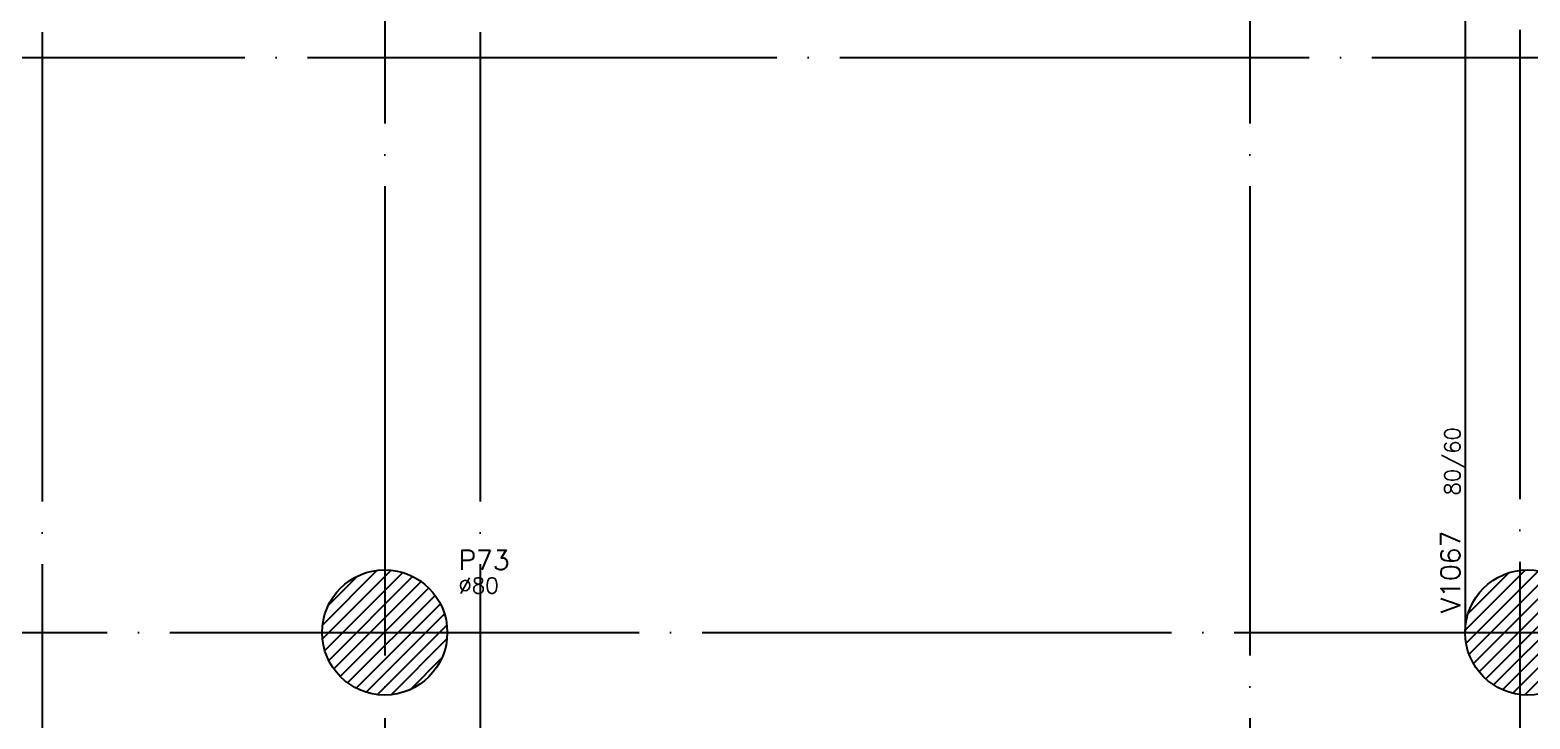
# Model space of a CAD drawing. Extents: x -4723 to 4922, y -2048 to 2452.
# Drawn here: x 1278 to 2236, y -540 to -99 of the extents above; entities that cross this region are included whole.
import ezdxf
from ezdxf.enums import TextEntityAlignment as Align

# ---------------------------------------------------------------- set-up
doc = ezdxf.new("R2010")
doc.units = 0
doc.header["$LTSCALE"] = 50
doc.header["$MEASUREMENT"] = 0
doc.linetypes.add('EIXO', pattern=[6.8, 6, -0.4, 0, -0.4])
for name, color, linetype in [('242', 3, 'CONTINUOUS'), ('F-EIXO', 12, 'EIXO'), ('F-PILARES-DIM', 172, 'CONTINUOUS'), ('F-PILARES-HACH', 174, 'CONTINUOUS'), ('F-PILARES-NOME', 170, 'CONTINUOUS'), ('F-PILARES-S', 170, 'CONTINUOUS'), ('F-TEXTO', 6, 'CONTINUOUS'), ('F-VIGAS', 3, 'CONTINUOUS'), ('F-VIGAS-DIM', 2, 'CONTINUOUS'), ('F-VIGAS-NOME', 4, 'CONTINUOUS')]:
    doc.layers.add(name, color=color, linetype=linetype)
doc.styles.add('MCP', font='simplex.shx')
doc.styles.add('ROMANS', font='simplex.shx')

# ---------------------------------------------------------------- blocks, each defined once
blk = doc.blocks.new('*U53')
at = {"layer": 'F-EIXO'}
blk.add_line((0, 0), (0, -2753.4852), dxfattribs=at)
at = {"layer": 'F-TEXTO', "style": 'ROMANS'}
blk.add_attdef('EIXO', text='', height=17.5, rotation=360, dxfattribs=at).set_placement((0, 28.2072), align=Align.MIDDLE_CENTER)
blk = doc.blocks.new('*U49')
at = {"layer": 'F-EIXO'}
blk.add_line((0, 0), (7285, 0), dxfattribs=at)
at = {"layer": 'F-TEXTO', "style": 'ROMANS'}
blk.add_attdef('EIXO', text='', height=17.5, dxfattribs=at).set_placement((-28.2072, 0), align=Align.MIDDLE_CENTER)
blk = doc.blocks.new('*U50')
at = {"layer": 'F-EIXO'}
blk.add_line((0, 0), (7197, 0), dxfattribs=at)
at = {"layer": 'F-TEXTO', "style": 'ROMANS'}
blk.add_attdef('EIXO', text='', height=17.5, dxfattribs=at).set_placement((-28.2072, 0), align=Align.MIDDLE_CENTER)
blk = doc.blocks.new('*U59')
at = {"layer": 'F-EIXO'}
blk.add_line((0, 0), (0, -2655), dxfattribs=at)
at = {"layer": 'F-TEXTO', "style": 'ROMANS'}
blk.add_attdef('EIXO', text='', height=17.5, rotation=360, dxfattribs=at).set_placement((0, 28.21), align=Align.MIDDLE_CENTER)
blk = doc.blocks.new('*U40')
at = {"layer": 'F-EIXO'}
blk.add_line((0, 0), (0, -2655), dxfattribs=at)
at = {"layer": 'F-TEXTO', "style": 'ROMANS'}
blk.add_attdef('EIXO', text='', height=17.5, rotation=360, dxfattribs=at).set_placement((0, 28.21), align=Align.MIDDLE_CENTER)
blk = doc.blocks.new('*U39')
at = {"layer": 'F-EIXO'}
blk.add_line((0, 0), (0, -2755), dxfattribs=at)
at = {"layer": 'F-TEXTO', "style": 'ROMANS'}
blk.add_attdef('EIXO', text='', height=17.5, rotation=360, dxfattribs=at).set_placement((0, 28.2072), align=Align.MIDDLE_CENTER)
blk = doc.blocks.new('*U45')
at = {"layer": 'F-EIXO'}
blk.add_line((0, 0), (0, -2753.4852), dxfattribs=at)
at = {"layer": 'F-TEXTO', "style": 'ROMANS'}
blk.add_attdef('EIXO', text='', height=17.5, rotation=360, dxfattribs=at).set_placement((0, 28.2072), align=Align.MIDDLE_CENTER)

msp = doc.modelspace()

# ---------------------------------------------------------------- hatches: boundary and pattern name
at = {"layer": 'F-PILARES-HACH', "linetype": 'Continuous'}
h = msp.add_hatch(dxfattribs=at)
h.set_pattern_fill('ANSI31', color=256, scale=50)
edge = h.paths.add_edge_path()
edge.add_arc((1504.5, -484.5), 40, 0, 360)
h = msp.add_hatch(dxfattribs=at)
h.set_pattern_fill('ANSI31', color=256, scale=50)
edge = h.paths.add_edge_path()
edge.add_arc((2235, -484.5), 40, 0, 360)

# ---------------------------------------------------------------- linework, layer by layer
at = {"layer": '242', "linetype": 'Continuous'}
for p, q in [((1504.5, -484.5), (1504.5, -484.5)), ((2235, -484.5), (2235, -484.5))]:
    msp.add_line(p, q, dxfattribs=at)
at = {"layer": 'F-PILARES-S', "linetype": 'Continuous'}
for centre in [(1504.5, -484.5), (2235, -484.5)]:
    msp.add_circle(centre, 40, dxfattribs=at)
at = {"layer": 'F-VIGAS'}
for points in [[(2195, -24), (2195, -106.5)], [(2195, -106.5), (2195, -255.5)], [(2195, -255.5), (2195, -484.5)]]:
    msp.add_lwpolyline(points, dxfattribs=at)

# ---------------------------------------------------------------- block references
at = {"layer": 'F-EIXO', "linetype": 'Continuous'}
for name, p in [('*U45', (1285.5, 1939.842)), ('*U53', (1565.5, 1939.842)), ('*U39', (2230, 1941.3568)), ('*U59', (1504.5, 1841.3568)), ('*U40', (2057.5, 1841.3568)), ('*U50', (-3646.3202, -117)), ('*U49', (-3734.2742, -484.5))]:
    msp.add_blockref(name, p, dxfattribs=at)

# ---------------------------------------------------------------- texts
at = {"layer": 'F-PILARES-DIM', "linetype": 'Continuous', "style": 'MCP'}
msp.add_text('%%c80', height=10, dxfattribs=at).set_placement((1551.6453, -459.51591))
at = {"layer": 'F-PILARES-NOME', "linetype": 'Continuous', "style": 'MCP'}
msp.add_text('P73', height=12.5, dxfattribs=at).set_placement((1551.6453, -444.51591))
at = {"layer": 'F-VIGAS-DIM', "linetype": 'Continuous', "style": 'MCP'}
msp.add_text('80/60', height=10, rotation=90, dxfattribs=at).set_placement((2191.875, -397))
at = {"layer": 'F-VIGAS-NOME', "linetype": 'Continuous', "style": 'MCP'}
msp.add_text('V1067', height=12.5, rotation=90, dxfattribs=at).set_placement((2191.875, -472))

doc.saveas('drawing.dxf')
